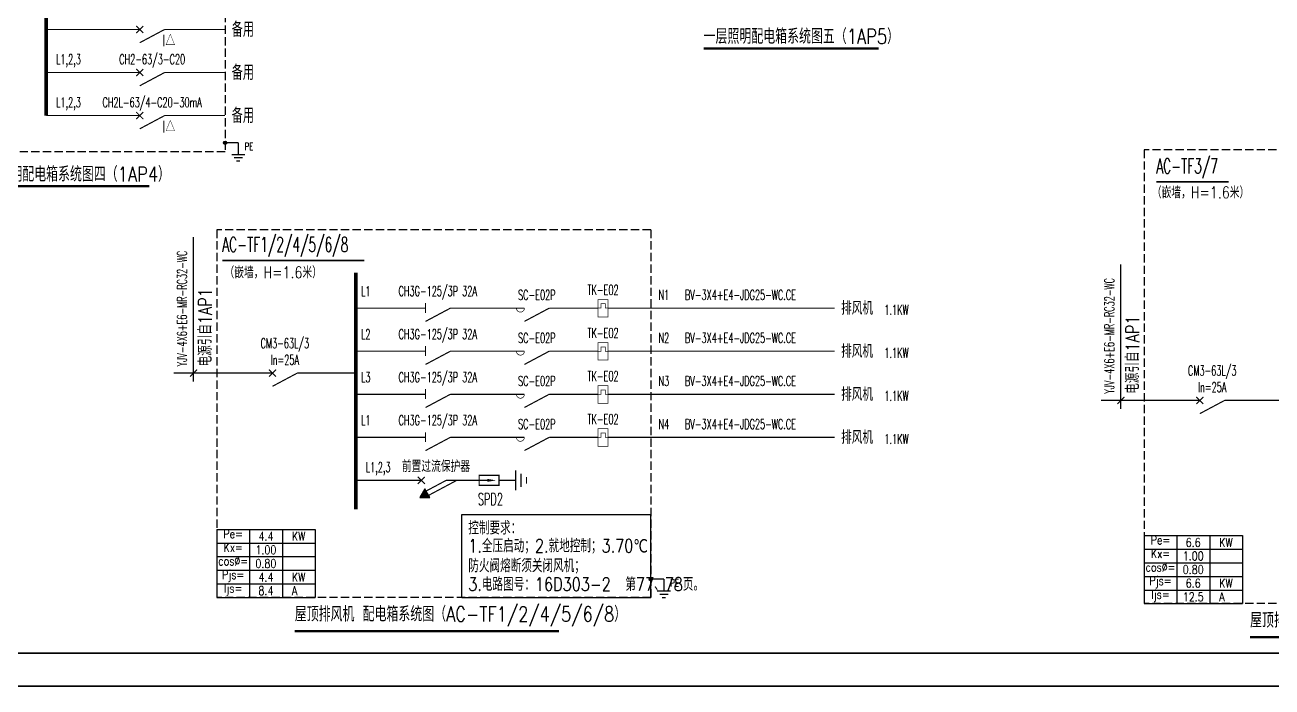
# Model space of a CAD drawing. Extents: x -1396510 to 1250330, y -1892470 to 1623980.
# Drawn here: x -642096 to -604447, y -1485155 to -1465163 of the extents above; entities that cross this region are included whole.
import ezdxf
from ezdxf.enums import TextEntityAlignment as Align

# ---------------------------------------------------------------- set-up
doc = ezdxf.new("R2010")
doc.units = 0
doc.header["$LTSCALE"] = 1000
doc.header["$MEASUREMENT"] = 0
doc.linetypes.add('DASH', pattern=[0.35, 0.25, -0.1])
doc.layers.get('Defpoints').update_dxf_attribs({"color": 210})
for name, color, linetype in [('0-cxFrame', 155, 'Continuous'), ('TEL_SYMB', 3, 'Continuous'), ('TEL_TEXT', 7, 'Continuous'), ('电气系统图', 7, 'Continuous')]:
    doc.layers.add(name, color=color, linetype=linetype)
doc.layers.add('0-cxText', color=131, linetype='Continuous', lineweight=25)
doc.styles.add('_TEL_DIM', font='SIMPLEX', dxfattribs={"width": 0.8, "height": 3.5, "bigfont": 'HZTXT'})
doc.styles.add('cx_tuming', font='simhei.ttf')
doc.styles.add('cx_tuqian1', font='')
doc.styles.add('黑体', font='simhei.ttf', dxfattribs={"height": 12})
doc.styles.get('cx_tuqian1').set_extended_font_data('SimSun')

# ---------------------------------------------------------------- blocks, each defined once
blk = doc.blocks.new('A$C6D655153')
at = {"layer": '电气系统图'}
h = blk.add_hatch(color=3, dxfattribs=at)
edge = h.paths.add_edge_path()
edge.add_arc((50, 550), 50, 0, 360)
at = {"layer": '电气系统图', "color": 3}
for p, q in [((450, 550), (50, 550)), ((250, 200), (650, 200)), ((325, 100), (575, 100)), ((400, 0), (500, 0))]:
    blk.add_line(p, q, dxfattribs=at)
blk.add_lwpolyline([(450, 550), (450, 200)], dxfattribs=at)
blk.add_circle((50, 550), 50, dxfattribs=at)
at = {"layer": '电气系统图', "color": 3, "style": '_TEL_DIM', "width": 0.7}
blk.add_attdef('PE', text='', height=220, dxfattribs=at).set_placement((707, 441), align=Align.MIDDLE_CENTER)
blk = doc.blocks.new('A$C5A8929A8')
at = {"layer": '电气系统图', "color": 3, "const_width": 35}
for points in [[(1000, 450), (1000, 150), (400, 150), (400, 450), (1000, 450)], [(1500, 0), (1500, 600)], [(1664, 100), (1664, 500)], [(1828, 200), (1828, 400)], [(0, 300), (650, 300)], [(1000, 300), (1500, 300)]]:
    blk.add_lwpolyline(points, dxfattribs=at)
at = {"layer": '电气系统图', "color": 3}
for points in [[(650, 344), (650, 256), (913, 300), (650, 256)], [(650, 256), (913, 300), (650, 344), (650, 256)]]:
    blk.add_solid(points, dxfattribs=at)
blk = doc.blocks.new('A$C04AF44BA')
at = {"layer": '电气系统图'}
h = blk.add_hatch(color=256, dxfattribs=at)
h.dxf.hatch_style = 1
h.paths.add_polyline_path([(-44, -518), (256, -518), (106, -258)])
at = {"layer": '电气系统图', "const_width": 35}
for points in [[(-106, -106), (106, 106)], [(-106, 106), (106, -106)], [(750, 0), (144, -323)], [(1069, 0), (219, -453)]]:
    blk.add_lwpolyline(points, dxfattribs=at)
at = {"layer": '电气系统图'}
blk.add_lwpolyline([(-44, -518), (256, -518), (106, -258)], close=True, dxfattribs=at)
blk = doc.blocks.new('*T241')
at = {"layer": '电气系统图', "color": 0, "linetype": 'ByBlock', "lineweight": -2, "transparency": 16777216}
for p, q in [((0, 0), (2970, 0)), ((0, 0), (0, -2053)), ((990, 0), (990, -2053)), ((1980, 0), (1980, -2053)), ((2970, 0), (2970, -2053)), ((0, -411), (2970, -411)), ((0, -821), (2970, -821)), ((0, -1232), (2970, -1232)), ((0, -1643), (2970, -1643)), ((0, -2053), (2970, -2053))]:
    blk.add_line(p, q, dxfattribs=at)
at = {"layer": '电气系统图', "color": 0, "linetype": 'DASH', "transparency": 16777216, "width": 990, "rotation": 0, "style": '_TEL_DIM'}
for s, insert, char_height, attachment_point in [('Pe=', (495, 0), 264, 2), ('4.4', (1485, -205), 264, 5), ('  KW', (1980, -205), 264, 4), ('Kx=', (495, -411), 264, 2), ('1.00', (1485, -616), 264, 5), ('cos%%C=', (495, -821), 264, 2), ('0.80', (1485, -1027), 264, 5), ('Pjs=', (495, -1232), 264, 2), ('4.4', (1485, -1437), 264, 5), ('  KW', (1980, -1437), 264, 4), ('{\\H0.8571x;Ijs=} ', (495, -1643), 308, 2), ('8.4', (1485, -1848), 264, 5), ('  A', (1980, -1848), 264, 4)]:
    blk.add_mtext(s, dxfattribs=dict(at, insert=insert, char_height=char_height, attachment_point=attachment_point))
blk = doc.blocks.new('*T242')
at = {"layer": '电气系统图', "color": 0, "linetype": 'ByBlock', "lineweight": -2, "transparency": 16777216}
for p, q in [((0, 0), (2970, 0)), ((0, 0), (0, -2053)), ((990, 0), (990, -2053)), ((1980, 0), (1980, -2053)), ((2970, 0), (2970, -2053)), ((0, -411), (2970, -411)), ((0, -821), (2970, -821)), ((0, -1232), (2970, -1232)), ((0, -1643), (2970, -1643)), ((0, -2053), (2970, -2053))]:
    blk.add_line(p, q, dxfattribs=at)
at = {"layer": '电气系统图', "color": 0, "linetype": 'DASH', "transparency": 16777216, "width": 990, "rotation": 0, "style": '_TEL_DIM'}
for s, insert, char_height, attachment_point in [('Pe=', (495, 0), 264, 2), ('6.6', (1485, -205), 264, 5), ('  KW', (1980, -205), 264, 4), ('Kx=', (495, -411), 264, 2), ('1.00', (1485, -616), 264, 5), ('cos%%C=', (495, -821), 264, 2), ('0.80', (1485, -1027), 264, 5), ('Pjs=', (495, -1232), 264, 2), ('6.6', (1485, -1437), 264, 5), ('  KW', (1980, -1437), 264, 4), ('{\\H0.8571x;Ijs=} ', (495, -1643), 308, 2), ('12.5', (1485, -1848), 264, 5), ('  A', (1980, -1848), 264, 4)]:
    blk.add_mtext(s, dxfattribs=dict(at, insert=insert, char_height=char_height, attachment_point=attachment_point))
blk = doc.blocks.new('TK22.A1 L(Dragon)')
at = {"layer": '0-cxFrame', "color": 7, "const_width": 0.5}
blk.add_lwpolyline([(0, 0), (-841, 0), (-841, 594), (0, 594)], close=True, dxfattribs=at)
at = {"layer": '0-cxFrame', "const_width": 0.5}
blk.add_lwpolyline([(-80, 10), (-821, 10), (-821, 584), (-80, 584)], close=True, dxfattribs=at)
at = {"style": '黑体', "flags": 4}
blk.add_attdef('图幅', text='', height=3.3, dxfattribs=at).set_placement((-40, 3), align=Align.RIGHT)
at = {"layer": '0-cxText', "flags": 4}
for tag, height, style, p in [('建设单位', 3.5, 'cx_tuming', (-45, 240)), ('项目名称', 3.5, 'cx_tuming', (-45, 210)), ('子项名称', 3.5, 'cx_tuming', (-45, 180)), ('工程编号', 3.3, 'cx_tuqian1', (-35, 165)), ('图名1', 3.5, 'cx_tuming', (-45, 87)), ('图名2', 3.5, 'cx_tuming', (-45, 79)), ('图名3', 3.5, 'cx_tuming', (-45, 71)), ('出图日期', 3.3, 'cx_tuqian1', (-39, 60)), ('专业', 3.3, 'cx_tuqian1', (-55, 52)), ('图号', 3.3, 'cx_tuqian1', (-55, 44)), ('版次', 3.3, 'cx_tuqian1', (-20, 44))]:
    blk.add_attdef(tag, text='', height=height, dxfattribs=dict(at, style=style)).set_placement(p, align=Align.MIDDLE)
at = {"layer": 'Defpoints', "color": 6, "flags": 4}
for tag, height, style, p in [('tufu', 3.3, '黑体', (-12, 12)), ('dwfname', 4, 'cx_tuqian1', (-80, 3))]:
    blk.add_attdef(tag, text='', height=height, dxfattribs=dict(at, style=style)).set_placement(p, align=Align.RIGHT)

msp = doc.modelspace()

# ---------------------------------------------------------------- linework, layer by layer
at = {"layer": 'TEL_SYMB'}
for points, const_width in [([(-621607, -1465873.7), (-616327.8, -1465873.7)], 70), ([(-643617, -1470033.7), (-638337.8, -1470033.7)], 70), ([(-607943.3, -1469902.8), (-605760.8, -1469902.8)], 52.5), ([(-636140.9, -1472271.8), (-631849.8, -1472271.8)], 52.5), ([(-633949.2, -1483466.1), (-625969.1, -1483466.1)], 70), ([(-605110.1, -1483651.6), (-598816.8, -1483651.6)], 70)]:
    msp.add_lwpolyline(points, dxfattribs=dict(at, const_width=const_width))
at = {"layer": '电气系统图', "color": 1, "linetype": 'DASH'}
for p, q in [((-636055, -1435429.5), (-636055, -1468993.7)), ((-636055, -1468993.7), (-645655, -1468993.7)), ((-608310, -1468932.4), (-608310, -1482635.2)), ((-595210, -1468932.4), (-608310, -1468932.4)), ((-636305.7, -1471346.8), (-636305.7, -1482449.7)), ((-623205.7, -1471346.8), (-636305.7, -1471346.8)), ((-623205.7, -1471346.8), (-623205.7, -1482449.7)), ((-623205.7, -1482449.7), (-636305.7, -1482449.7)), ((-595210, -1482635.2), (-608310, -1482635.2))]:
    msp.add_line(p, q, dxfattribs=at)
at = {"layer": '电气系统图'}
for p, q in [((-637005.7, -1475924.7), (-637005.7, -1471570.3)), ((-609010, -1476750), (-609010, -1472395.6))]:
    msp.add_line(p, q, dxfattribs=at)
at = {"layer": '电气系统图', "color": 6}
for p, q in [((-628905.7, -1479949.7), (-623205.7, -1479949.7)), ((-628905.7, -1482449.7), (-628905.7, -1479949.7)), ((-623205.7, -1482449.7), (-623205.7, -1479949.7)), ((-628905.7, -1482449.7), (-623205.7, -1482449.7))]:
    msp.add_line(p, q, dxfattribs=at)
at = {"layer": '电气系统图'}
for points, const_width in [([(-641455, -1467900), (-641455, -1436700)], 105), ([(-641455, -1465300), (-638630, -1465300)], 35), ([(-638736.1, -1465406.1), (-638523.9, -1465193.9)], 35), ([(-638736.1, -1465193.9), (-638523.9, -1465406.1)], 35), ([(-637880, -1465300), (-638630, -1465700)], 35), ([(-637880, -1465300), (-636055, -1465300)], 35), ([(-641455, -1466600), (-638630, -1466600)], 35), ([(-638736.1, -1466706.1), (-638523.9, -1466493.9)], 35), ([(-638736.1, -1466493.9), (-638523.9, -1466706.1)], 35), ([(-637880, -1466600), (-638630, -1467000)], 35), ([(-637880, -1466600), (-636055, -1466600)], 35), ([(-641455, -1467900), (-638630, -1467900)], 35), ([(-638736.1, -1468006.1), (-638523.9, -1467793.9)], 35), ([(-638736.1, -1467793.9), (-638523.9, -1468006.1)], 35), ([(-637880, -1467900), (-638630, -1468300)], 35), ([(-637880, -1467900), (-636055, -1467900)], 35), ([(-632105.7, -1479785), (-632105.7, -1472641.6)], 105), ([(-630002.6, -1473859.1), (-630002.6, -1473559.1)], 35), ([(-624493.3, -1473454.5), (-624493.3, -1473984.5), (-624793.3, -1473984.5), (-624793.3, -1473454.5), (-624493.3, -1473454.5)], 20), ([(-624493.3, -1473714.5), (-624577.7, -1473714.5), (-624577.7, -1473583.3), (-624708.9, -1473583.3), (-624708.9, -1473714.5), (-624793.3, -1473714.5)], 20), ([(-632105.7, -1473714.5), (-630002.6, -1473714.5)], 35), ([(-629252.6, -1473714.5), (-630002.6, -1474114.5)], 35), ([(-629252.6, -1473714.5), (-627552.6, -1473714.5)], 35), ([(-628468.3, -1473714.5), (-627018.3, -1473714.5)], 35), ([(-626268.3, -1473714.5), (-627018.3, -1474114.5)], 35), ([(-626268.3, -1473714.5), (-624793.3, -1473714.5)], 35), ([(-624493.3, -1473714.5), (-617655, -1473714.5)], 35), ([(-632105.7, -1475014.5), (-630002.6, -1475014.5)], 35), ([(-630002.6, -1475159.1), (-630002.6, -1474859.1)], 35), ([(-629252.6, -1475014.5), (-630002.6, -1475414.5)], 35), ([(-629252.6, -1475014.5), (-627552.6, -1475014.5)], 35), ([(-628468.3, -1475014.5), (-627018.3, -1475014.5)], 35), ([(-626268.3, -1475014.5), (-627018.3, -1475414.5)], 35), ([(-626268.3, -1475014.5), (-624793.3, -1475014.5)], 35), ([(-624493.3, -1474754.5), (-624493.3, -1475284.5), (-624793.3, -1475284.5), (-624793.3, -1474754.5), (-624493.3, -1474754.5)], 20), ([(-624493.3, -1475014.5), (-624577.7, -1475014.5), (-624577.7, -1474883.3), (-624708.9, -1474883.3), (-624708.9, -1475014.5), (-624793.3, -1475014.5)], 20), ([(-624493.3, -1475014.5), (-617655, -1475014.5)], 35), ([(-637605.7, -1475674.7), (-634623.8, -1475674.7)], 35), ([(-637111.8, -1475780.8), (-636899.7, -1475568.6)], 35), ([(-634729.9, -1475780.8), (-634517.8, -1475568.6)], 35), ([(-634729.9, -1475568.6), (-634517.8, -1475780.8)], 35), ([(-633873.8, -1475674.7), (-634623.8, -1476074.7)], 35), ([(-633873.8, -1475674.7), (-632105.7, -1475674.7)], 35), ([(-630002.6, -1476459.1), (-630002.6, -1476159.1)], 35), ([(-624493.3, -1476054.5), (-624493.3, -1476584.5), (-624793.3, -1476584.5), (-624793.3, -1476054.5), (-624493.3, -1476054.5)], 20), ([(-624493.3, -1476314.5), (-624577.7, -1476314.5), (-624577.7, -1476183.3), (-624708.9, -1476183.3), (-624708.9, -1476314.5), (-624793.3, -1476314.5)], 20), ([(-632105.7, -1476314.5), (-630002.6, -1476314.5)], 35), ([(-629252.6, -1476314.5), (-630002.6, -1476714.5)], 35), ([(-629252.6, -1476314.5), (-627552.6, -1476314.5)], 35), ([(-628468.3, -1476314.5), (-627018.3, -1476314.5)], 35), ([(-626268.3, -1476314.5), (-627018.3, -1476714.5)], 35), ([(-626268.3, -1476314.5), (-624793.3, -1476314.5)], 35), ([(-624493.3, -1476314.5), (-617655, -1476314.5)], 35), ([(-609610, -1476500), (-606628.1, -1476500)], 35), ([(-609116.1, -1476606.1), (-608903.9, -1476393.9)], 35), ([(-606734.2, -1476606.1), (-606522, -1476393.9)], 35), ([(-606734.2, -1476393.9), (-606522, -1476606.1)], 35), ([(-605878.1, -1476500), (-606628.1, -1476900)], 35), ([(-605878.1, -1476500), (-604110, -1476500)], 35), ([(-624493.3, -1477354.5), (-624493.3, -1477884.5), (-624793.3, -1477884.5), (-624793.3, -1477354.5), (-624493.3, -1477354.5)], 20), ([(-632105.7, -1477614.5), (-630002.6, -1477614.5)], 35), ([(-630002.6, -1477759.1), (-630002.6, -1477459.1)], 35), ([(-629252.6, -1477614.5), (-630002.6, -1478014.5)], 35), ([(-629252.6, -1477614.5), (-627552.6, -1477614.5)], 35), ([(-628468.3, -1477614.5), (-627018.3, -1477614.5)], 35), ([(-626268.3, -1477614.5), (-627018.3, -1478014.5)], 35), ([(-626268.3, -1477614.5), (-624793.3, -1477614.5)], 35), ([(-624493.3, -1477614.5), (-624577.7, -1477614.5), (-624577.7, -1477483.3), (-624708.9, -1477483.3), (-624708.9, -1477614.5), (-624793.3, -1477614.5)], 20), ([(-624493.3, -1477614.5), (-617655, -1477614.5)], 35), ([(-632105.7, -1478914.5), (-630130.7, -1478914.5)], 35), ([(-629380.7, -1478914.5), (-628783.8, -1478914.5)], 35)]:
    msp.add_lwpolyline(points, dxfattribs=dict(at, const_width=const_width))
at = {"layer": '电气系统图', "const_width": 20}
for points in [[(-627258.3, -1473714.5, 1), (-627018.3, -1473714.5)], [(-627258.3, -1475014.5, 1), (-627018.3, -1475014.5)], [(-627258.3, -1476314.5, 1), (-627018.3, -1476314.5)], [(-627258.3, -1477614.5, 1), (-627018.3, -1477614.5)]]:
    msp.add_lwpolyline(points, format="xyb", dxfattribs=at)

# ---------------------------------------------------------------- block references
for name, p in [('*T241', (-636305.7, -1480396.4)), ('*T242', (-608310, -1480581.9))]:
    msp.add_blockref(name, p)
at = {"layer": '0-cxFrame', "xscale": 100, "yscale": 100, "zscale": 100}
msp.add_blockref('TK22.A1 L(Dragon)', (-573510, -1485130), dxfattribs=at)
at = {"layer": '电气系统图'}
ref = msp.add_blockref('A$C6D655153', (-636105, -1469270.1), dxfattribs=at)
ref.add_attrib('PE', 'PE', dxfattribs={"color": 3, "height": 220, "style": '_TEL_DIM', "width": 0.7}).set_placement((-635330.3, -1468829.5), align=Align.MIDDLE_CENTER)
for name, p in [('A$C04AF44BA', (-630130.7, -1478914.5)), ('A$C5A8929A8', (-628783.8, -1479214.5))]:
    msp.add_blockref(name, p, dxfattribs=at)
ref = msp.add_blockref('A$C6D655153', (-623255.7, -1482449.7), dxfattribs=at)
ref.add_attrib('PE', 'PE', dxfattribs={"color": 3, "height": 220, "style": '_TEL_DIM', "width": 0.7}).set_placement((-622481, -1482009.2), align=Align.MIDDLE_CENTER)

# ---------------------------------------------------------------- texts
at = {"layer": 'TEL_SYMB', "color": 7, "style": '_TEL_DIM'}
for s, width, p in [('一层照明配电箱系统图五（1AP5）', 0.8, (-621607, -1465733.7)), ('一层照明配电箱系统图四（1AP4）', 0.8, (-643617, -1469893.7)), ('AC-TF3/7', 0.6, (-607943.3, -1469647.8)), ('AC-TF1/2/4/5/6/8', 0.6, (-636140.9, -1472016.8)), ('屋顶排风机 配电箱系统图（AC-TF1/2/4/5/6/8）', 0.8, (-633949.2, -1483176.1)), ('屋顶排风机 配电箱系统图（AC-TF3/7）', 0.8, (-605110.1, -1483361.6))]:
    msp.add_text(s, height=450, dxfattribs=dict(at, width=width)).set_placement(p)
at = {"layer": 'TEL_TEXT', "style": '_TEL_DIM', "width": 0.8}
for s, p in [('I△', (-637950.1, -1465807.5)), ('I△', (-637950, -1468407.5)), ('（嵌墙，H=1.6米）', (-608075.1, -1470395.9)), ('（嵌墙，H=1.6米）', (-636070.8, -1472810.4))]:
    msp.add_text(s, height=350, dxfattribs=at).set_placement(p)
at = {"layer": '电气系统图', "style": '_TEL_DIM'}
for s, height, width, p in [('备用', 450, 0.75, (-635855, -1465525)), ('L1,2,3', 300, 0.6, (-641155, -1466350)), ('备用', 450, 0.75, (-635855, -1466825)), ('L1,2,3', 300, 0.6, (-641155, -1467650)), ('备用', 450, 0.75, (-635855, -1468125)), ('L1', 300, 0.6, (-631949.9, -1473349.8)), ('N1', 300, 0.6, (-622969.8, -1473464.5)), ('BV-3X4+E4-JDG25-WC.CE', 300, 0.6, (-622172.2, -1473464.5)), ('排风机', 400, 0.8, (-617455, -1473914.5)), ('1.1KW', 300, 0.6, (-616151.3, -1473914.5)), ('L2', 300, 0.6, (-631949.9, -1474650.2)), ('N2', 300, 0.6, (-622969.8, -1474764.5)), ('BV-3X4+E4-JDG25-WC.CE', 300, 0.6, (-622172.2, -1474764.5)), ('排风机', 400, 0.8, (-617455, -1475214.5)), ('1.1KW', 300, 0.6, (-616151.3, -1475214.5)), ('L3', 300, 0.6, (-631949.9, -1475949.8)), ('N3', 300, 0.6, (-622969.8, -1476064.5)), ('BV-3X4+E4-JDG25-WC.CE', 300, 0.6, (-622172.2, -1476064.5)), ('排风机', 400, 0.8, (-617455, -1476514.5)), ('1.1KW', 300, 0.6, (-616151.3, -1476514.5)), ('L1', 300, 0.6, (-631949.9, -1477249.8)), ('N4', 300, 0.6, (-622969.8, -1477364.5)), ('BV-3X4+E4-JDG25-WC.CE', 300, 0.6, (-622172.2, -1477364.5)), ('排风机', 400, 0.8, (-617455, -1477814.5)), ('1.1KW', 300, 0.6, (-616151.3, -1477814.5)), ('L1,2,3', 300, 0.6, (-631805.7, -1478664.5)), ('前置过流保护器', 350, 0.8, (-630717, -1478664.5)), ('SPD2', 360, 0.6, (-628424.7, -1479664.5)), ('控制要求：', 400, 0.8, (-628712.1, -1480549.7)), ('1.全压启动；2.就地控制；3.70℃', 400, 0.8, (-628712.1, -1481089.9)), ('防火阀熔断须关闭风机；', 400, 0.8, (-628712.1, -1481689.9)), ('3.电路图号：16D303-2  第77、78页。', 400, 0.8, (-628712.1, -1482249.7))]:
    msp.add_text(s, height=height, dxfattribs=dict(at, width=width)).set_placement(p)
at = {"layer": '电气系统图', "style": '_TEL_DIM', "width": 0.6}
for s, p in [('CH2-63/3-C20', (-638255, -1466350)), ('CH2L-63/4-C20-30mA', (-638254.9, -1467650)), ('CH3G-125/3P 32A', (-629633.2, -1473350)), ('SC-E02P', (-626643.3, -1473464.5)), ('TK-E02', (-624643.3, -1473314.5)), ('CH3G-125/3P 32A', (-629633.2, -1474650)), ('TK-E02', (-624643.3, -1474614.5)), ('CM3-63L/3', (-634248.8, -1474924.7)), ('SC-E02P', (-626643.3, -1474764.5)), ('In=25A', (-634248.8, -1475424.7)), ('CM3-63L/3', (-606253.1, -1475750)), ('CH3G-125/3P 32A', (-629633.2, -1475950)), ('SC-E02P', (-626643.3, -1476064.5)), ('TK-E02', (-624643.3, -1475914.5)), ('In=25A', (-606253.1, -1476250)), ('CH3G-125/3P 32A', (-629633.2, -1477250)), ('TK-E02', (-624643.3, -1477214.5)), ('SC-E02P', (-626643.3, -1477364.5))]:
    msp.add_text(s, height=300, dxfattribs=at).set_placement(p, align=Align.CENTER)
at = {"layer": '电气系统图', "style": '_TEL_DIM'}
for s, height, width, p in [('YJV-4X6+E6-MR-RC32-WC', 300, 0.6, (-637205.7, -1475474.7)), ('YJV-4X6+E6-MR-RC32-WC', 300, 0.6, (-609210, -1476300)), ('电源引自1AP1', 400, 0.8, (-636455.8, -1475474.7)), ('电源引自1AP1', 400, 0.8, (-608460, -1476300))]:
    msp.add_text(s, height=height, rotation=90, dxfattribs=dict(at, width=width)).set_placement(p)

doc.saveas('drawing.dxf')
